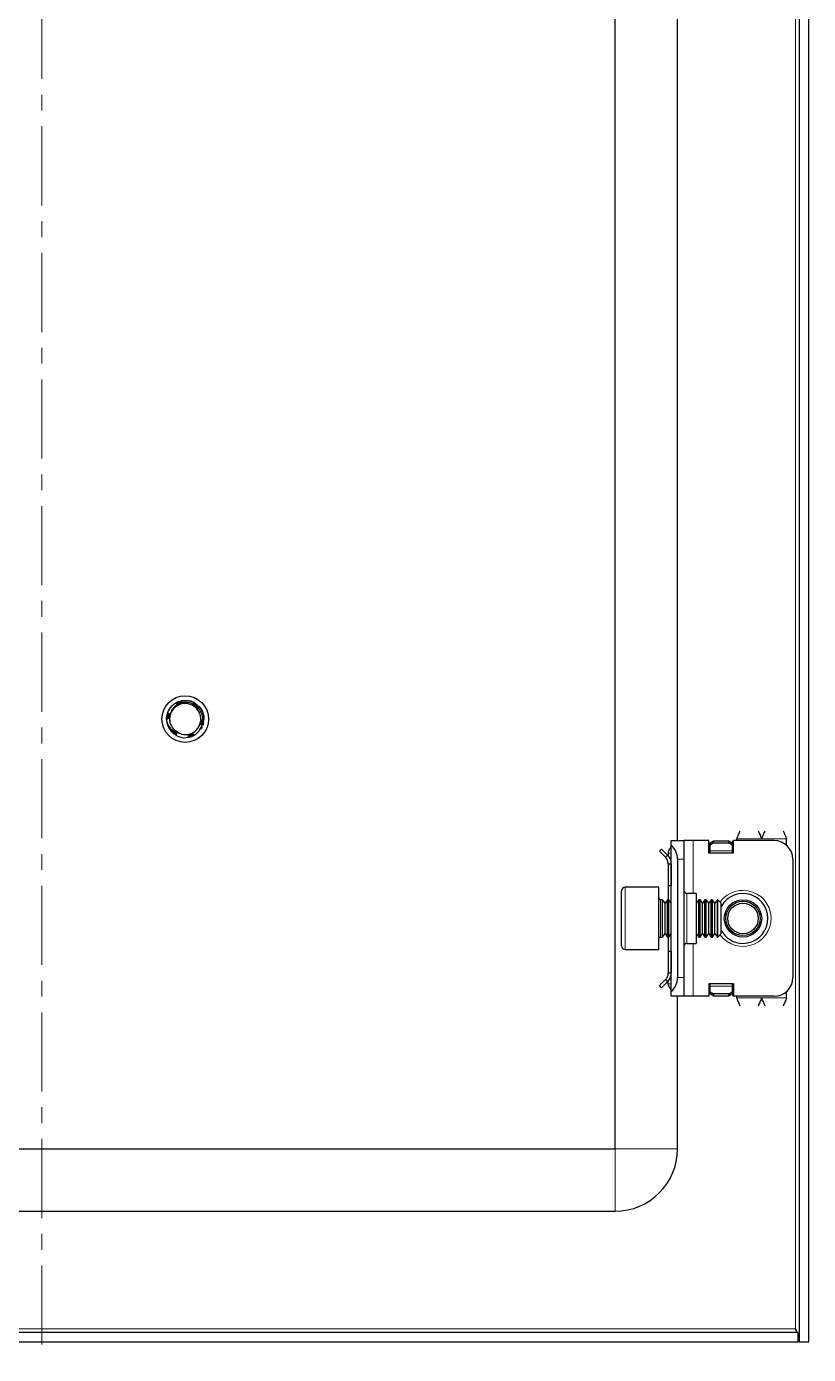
# Model space of a CAD drawing. Header units: millimetres. Extents: x 233 to 1212, y -851 to 1304.
# Drawn here: x 1086 to 1211.5, y -742.4 to -529.2 of the extents above; entities that cross this region are included whole.
import ezdxf

# ---------------------------------------------------------------- set-up
doc = ezdxf.new("R2010")
doc.units = ezdxf.units.MM
doc.linetypes.add('CENTERX2', pattern=[20.32, 12.7, -2.54, 2.54, -2.54])
doc.layers.add('FORMAT', color=7, linetype='Continuous')

msp = doc.modelspace()

# ---------------------------------------------------------------- linework, layer by layer
at = {"color": 7, "linetype": 'Continuous', "lineweight": 25}
for p, q in [((1209.95, 1220.61), (1209.95, -740.39)), ((1211.45, 1220.61), (1211.45, -740.39)), ((1180.45, -709.39), (1180.45, 1189.61)), ((1190.45, -659.89), (1190.45, -84.89)), ((1108.61, -639.41), (1108.6, -639.45)), ((1108.67, -639.27), (1108.77, -639.09)), ((1108.68, -639.27), (1108.78, -639.08)), ((1109.21, -638.45), (1109.33, -638.26)), ((1109.91, -637.81), (1110.18, -637.69)), ((1110.85, -637.45), (1110.81, -637.46)), ((1111.99, -637.44), (1111.95, -637.43)), ((1112.17, -637.47), (1112.13, -637.46)), ((1112.35, -637.52), (1112.3, -637.51)), ((1112.35, -637.52), (1112.55, -637.63)), ((1112.53, -637.59), (1112.48, -637.57)), ((1112.88, -637.75), (1112.84, -637.73)), ((1112.88, -637.75), (1112.88, -637.86)), ((1112.88, -637.75), (1113.02, -637.87)), ((1113.06, -637.85), (1113.02, -637.83)), ((1113.23, -637.97), (1113.19, -637.94)), ((1113.39, -638.1), (1113.35, -638.07)), ((1113.54, -638.24), (1113.51, -638.2)), ((1113.68, -638.37), (1113.65, -638.34)), ((1114.26, -639.35), (1114.26, -639.34)), ((1114.32, -639.52), (1114.31, -639.48)), ((1108.46, -640.19), (1108.45, -640.24)), ((1108.45, -640.39), (1108.45, -640.38)), ((1108.46, -640.19), (1108.52, -639.88)), ((1108.48, -639.98), (1108.47, -640.03)), ((1108.51, -639.78), (1108.5, -639.83)), ((1108.56, -639.59), (1108.55, -639.63)), ((1109.16, -641.25), (1108.99, -640.84)), ((1114.37, -641.09), (1114.29, -641.32)), ((1114.31, -641.28), (1114.33, -641.23)), ((1114.37, -639.7), (1114.36, -639.66)), ((1114.37, -641.09), (1114.38, -641.04)), ((1114.41, -639.89), (1114.4, -639.84)), ((1114.41, -640.89), (1114.42, -640.84)), ((1114.45, -640.28), (1114.42, -640.51)), ((1114.43, -640.08), (1114.43, -640.03)), ((1114.44, -640.69), (1114.44, -640.64)), ((1114.45, -640.28), (1114.45, -640.23)), ((1114.45, -640.48), (1114.45, -640.43)), ((1109.29, -642.47), (1109.17, -642.33)), ((1109.18, -642.34), (1109.19, -642.36)), ((1109.29, -642.47), (1109.32, -642.5)), ((1109.43, -642.61), (1109.47, -642.64)), ((1109.59, -642.74), (1109.63, -642.77)), ((1109.76, -642.86), (1109.8, -642.89)), ((1111.25, -643.38), (1112, -643.31)), ((1112.14, -643.31), (1112.19, -643.29)), ((1112.33, -643.25), (1112.38, -643.24)), ((1112.52, -643.19), (1112.57, -643.17)), ((1112.9, -643.01), (1112.67, -643.09)), ((1112.71, -643.11), (1112.76, -643.09)), ((1113.07, -642.91), (1112.87, -643.02)), ((1112.89, -642.94), (1112.94, -642.99)), ((1112.9, -643.01), (1112.94, -642.99)), ((1189.45, -659.89), (1191.45, -659.89)), ((1189.45, -660.65), (1189.45, -659.89)), ((1189.45, -684.12), (1189.45, -660.65)), ((1191.45, -659.89), (1191.45, -662.89)), ((1192.95, -659.89), (1191.45, -659.89)), ((1195.45, -659.89), (1192.95, -659.89)), ((1195.45, -661.89), (1195.45, -659.89)), ((1195.7, -660.26), (1196.2, -659.91)), ((1196.2, -660.26), (1195.7, -660.62)), ((1195.7, -660.62), (1195.7, -660.26)), ((1195.7, -661.53), (1195.7, -660.62)), ((1196.2, -659.91), (1196.2, -660.26)), ((1196.2, -659.91), (1198.7, -659.91)), ((1196.2, -660.26), (1198.7, -660.26)), ((1198.7, -660.26), (1198.7, -659.91)), ((1198.7, -659.91), (1199.2, -660.26)), ((1199.2, -660.62), (1198.7, -660.26)), ((1199.2, -660.26), (1199.2, -660.62)), ((1199.2, -660.62), (1199.2, -661.53)), ((1199.25, -660), (1199.25, -661.89)), ((1199.45, -660), (1199.25, -660)), ((1199.45, -661.89), (1199.45, -659.89)), ((1205.95, -659.89), (1199.45, -659.89)), ((1199.95, -659.89), (1199.95, -659.64)), ((1207.95, -660.65), (1207.95, -659.64)), ((1187.89, -661.25), (1187.54, -661.6)), ((1188.51, -662.58), (1187.54, -661.6)), ((1188.86, -662.22), (1187.89, -661.25)), ((1188.51, -662.58), (1188.86, -662.22)), ((1188.95, -661.89), (1188.95, -662.28)), ((1189.24, -661.18), (1189.45, -660.97)), ((1190.45, -662.89), (1190.45, -681.89)), ((1191.45, -662.89), (1191.45, -681.89)), ((1199.45, -661.89), (1195.45, -661.89)), ((1195.7, -661.89), (1195.7, -661.53)), ((1199.2, -661.53), (1199.2, -661.89)), ((1208.95, -662.89), (1208.95, -681.89)), ((1188.95, -663.64), (1189.45, -663.64)), ((1188.95, -663.64), (1188.95, -667.14)), ((1189.45, -663.64), (1189.45, -667.14)), ((1189.45, -667.14), (1188.95, -667.14)), ((1188.95, -667.14), (1188.95, -669.39)), ((1181.45, -670.02), (1181.45, -667.99)), ((1187.45, -667.39), (1182.05, -667.39)), ((1187.45, -669.69), (1187.45, -667.39)), ((1193.45, -668.39), (1191.95, -668.39)), ((1193.45, -668.39), (1193.45, -676.39)), ((1181.45, -676.79), (1181.45, -670.02)), ((1187.45, -677.39), (1187.45, -669.69)), ((1188.06, -669.39), (1187.7, -669.39)), ((1188.45, -669.94), (1188.06, -669.39)), ((1188.06, -674.91), (1188.06, -669.39)), ((1188.84, -669.39), (1188.45, -669.94)), ((1188.45, -674.45), (1188.45, -669.94)), ((1189.06, -669.39), (1188.84, -669.39)), ((1188.84, -674.91), (1188.84, -669.39)), ((1189.45, -669.94), (1189.06, -669.39)), ((1189.06, -674.91), (1189.06, -669.39)), ((1193.84, -669.39), (1193.45, -669.94)), ((1194.06, -669.39), (1193.84, -669.39)), ((1193.84, -674.91), (1193.84, -669.39)), ((1194.45, -669.94), (1194.06, -669.39)), ((1194.06, -674.91), (1194.06, -669.39)), ((1194.84, -669.39), (1194.45, -669.94)), ((1194.45, -674.45), (1194.45, -669.94)), ((1195.06, -669.39), (1194.84, -669.39)), ((1194.84, -674.91), (1194.84, -669.39)), ((1195.45, -669.94), (1195.06, -669.39)), ((1195.06, -674.91), (1195.06, -669.39)), ((1195.84, -669.39), (1195.45, -669.94)), ((1195.45, -674.45), (1195.45, -669.94)), ((1196.06, -669.39), (1195.84, -669.39)), ((1195.84, -674.91), (1195.84, -669.39)), ((1196.45, -669.94), (1196.06, -669.39)), ((1196.06, -674.91), (1196.06, -669.39)), ((1196.84, -669.39), (1196.45, -669.94)), ((1196.45, -674.45), (1196.45, -669.94)), ((1196.9, -669.39), (1196.84, -669.39)), ((1196.84, -674.91), (1196.84, -669.39)), ((1197.45, -669.94), (1196.9, -669.39)), ((1196.9, -670.77), (1196.9, -669.39)), ((1196.9, -675.39), (1196.9, -670.77)), ((1197.45, -671.07), (1197.45, -669.94)), ((1197.45, -674.83), (1197.45, -671.07)), ((1187.7, -675.39), (1188.06, -675.39)), ((1188.06, -675.39), (1188.45, -674.83)), ((1188.06, -675.39), (1188.06, -674.91)), ((1188.45, -674.83), (1188.45, -674.45)), ((1188.45, -674.83), (1188.84, -675.39)), ((1188.84, -675.39), (1188.84, -674.91)), ((1188.84, -675.39), (1189.06, -675.39)), ((1188.95, -675.39), (1188.95, -677.64)), ((1189.06, -675.39), (1189.45, -674.83)), ((1189.06, -675.39), (1189.06, -674.91)), ((1193.45, -674.83), (1193.84, -675.39)), ((1193.84, -675.39), (1193.84, -674.91)), ((1193.84, -675.39), (1194.06, -675.39)), ((1194.06, -675.39), (1194.45, -674.83)), ((1194.06, -675.39), (1194.06, -674.91)), ((1194.45, -674.83), (1194.45, -674.45)), ((1194.45, -674.83), (1194.84, -675.39)), ((1194.84, -675.39), (1194.84, -674.91)), ((1194.84, -675.39), (1195.06, -675.39)), ((1195.06, -675.39), (1195.45, -674.83)), ((1195.06, -675.39), (1195.06, -674.91)), ((1195.45, -674.83), (1195.45, -674.45)), ((1195.45, -674.83), (1195.84, -675.39)), ((1195.84, -675.39), (1195.84, -674.91)), ((1195.84, -675.39), (1196.06, -675.39)), ((1196.06, -675.39), (1196.45, -674.83)), ((1196.06, -675.39), (1196.06, -674.91)), ((1196.45, -674.83), (1196.45, -674.45)), ((1196.45, -674.83), (1196.84, -675.39)), ((1196.84, -675.39), (1196.84, -674.91)), ((1196.84, -675.39), (1196.9, -675.39)), ((1196.9, -675.39), (1197.45, -674.83)), ((1182.05, -677.39), (1187.45, -677.39)), ((1188.95, -677.64), (1188.95, -681.14)), ((1188.95, -677.64), (1189.45, -677.64)), ((1189.45, -677.64), (1189.45, -681.14)), ((1191.95, -676.39), (1193.45, -676.39)), ((1188.95, -681.14), (1189.45, -681.14)), ((1191.45, -681.89), (1191.45, -684.89)), ((1188.51, -682.2), (1187.54, -683.17)), ((1187.89, -683.53), (1187.54, -683.17)), ((1188.86, -682.55), (1187.89, -683.53)), ((1188.51, -682.2), (1188.86, -682.55)), ((1188.95, -682.89), (1188.95, -682.43)), ((1189.45, -683.8), (1189.24, -683.59)), ((1189.45, -684.89), (1189.45, -684.12)), ((1199.45, -682.89), (1195.45, -682.89)), ((1195.45, -682.89), (1195.45, -684.89)), ((1195.7, -683.24), (1195.7, -682.89)), ((1195.7, -684.15), (1195.7, -683.24)), ((1195.7, -684.15), (1196.2, -684.51)), ((1195.7, -684.51), (1195.7, -684.15)), ((1198.7, -684.51), (1199.2, -684.15)), ((1199.2, -682.89), (1199.2, -683.24)), ((1199.2, -683.24), (1199.2, -684.15)), ((1199.2, -684.15), (1199.2, -684.51)), ((1199.25, -682.89), (1199.25, -684.77)), ((1199.45, -682.89), (1199.45, -684.89)), ((1207.95, -685.14), (1207.95, -684.12)), ((1191.45, -684.89), (1189.45, -684.89)), ((1190.45, -709.39), (1190.45, -684.89)), ((1192.95, -684.89), (1191.45, -684.89)), ((1195.45, -684.89), (1192.95, -684.89)), ((1196.2, -684.86), (1195.7, -684.51)), ((1198.7, -684.51), (1196.2, -684.51)), ((1196.2, -684.51), (1196.2, -684.86)), ((1198.7, -684.86), (1196.2, -684.86)), ((1198.7, -684.86), (1198.7, -684.51)), ((1199.2, -684.51), (1198.7, -684.86)), ((1199.25, -684.77), (1199.45, -684.77)), ((1205.95, -684.89), (1199.45, -684.89)), ((1199.95, -685.14), (1199.95, -684.89)), ((996.45, -709.39), (1180.45, -709.39)), ((996.45, -719.39), (1180.45, -719.39)), ((1209.75, -738.89), (967.15, -738.89)), ((1209.35, -738.29), (1209.59, -738.89)), ((1209.75, -738.89), (1209.75, -740.39)), ((1209.75, -740.39), (967.15, -740.39)), ((1211.45, -740.39), (1209.95, -740.39))]:
    msp.add_line(p, q, dxfattribs=at)
at = {"color": 8, "linetype": 'Continuous', "lineweight": 18}
for p, q in [((1209.35, 1218.51), (1209.35, -738.29)), ((1192.95, -659.89), (1192.95, -668.39)), ((1199.95, -659.64), (1203.95, -659.64)), ((1207.95, -659.64), (1203.95, -659.64)), ((1189.45, -661.89), (1188.95, -661.89)), ((1189.45, -661.39), (1189.24, -661.18)), ((1191.45, -662.89), (1190.45, -662.89)), ((1199.2, -661.53), (1195.7, -661.53)), ((1182.05, -667.39), (1182.05, -669.69)), ((1191.95, -668.39), (1191.95, -676.39)), ((1182.05, -669.69), (1182.05, -677.39)), ((1187.7, -669.39), (1187.7, -675.39)), ((1192.95, -676.39), (1192.95, -684.89)), ((1190.45, -681.89), (1191.45, -681.89)), ((1189.45, -682.89), (1188.95, -682.89)), ((1189.45, -683.39), (1189.24, -683.59)), ((1195.7, -683.24), (1199.2, -683.24)), ((1203.95, -685.14), (1199.95, -685.14)), ((1207.95, -685.14), (1203.95, -685.14)), ((1180.45, -709.39), (1180.45, -719.39)), ((1180.45, -709.39), (1190.45, -709.39)), ((1209.35, -738.29), (967.55, -738.29))]:
    msp.add_line(p, q, dxfattribs=at)
at = {"color": 7, "linetype": 'Continuous', "lineweight": 25}
for centre, radius in [((1111.45, -640.39), 3.75), ((1200.95, -672.39), 3), ((1200.95, -672.39), 2.76), ((1200.95, -672.39), 2.45)]:
    msp.add_circle(centre, radius, dxfattribs=at)
for centre, radius, start, end in [((1111.45, -640.39), 2.5, 108.5944, 168.5944), ((1111.45, -640.39), 2.5, 48.5944, 108.5944), ((1111.45, -640.39), 2.5, 348.5944, 48.5944), ((1111.45, -640.39), 3, 180, 220.7437), ((1111.45, -640.39), 2.5, 168.5944, 190.5165), ((1111.45, -640.39), 2.5, 288.5944, 348.5944), ((1111.45, -640.39), 3, 239.9286, 266.2193), ((1111.45, -640.39), 2.5, 255.8881, 288.5944), ((1187.45, -662.89), 3, 360, 48.1897), ((1205.95, -662.89), 3, 360, 90), ((1189.95, -661.89), 1, 135, 180), ((1182.05, -667.99), 0.6, 90, 180), ((1187.7, -669.14), 0.25, 180, 270), ((1191.95, -667.89), 0.5, 180, 270), ((1200.95, -672.39), 4, 270, 151.045), ((1187.7, -675.64), 0.25, 90, 180), ((1200.95, -672.39), 4, 208.955, 270), ((1182.05, -676.79), 0.6, 180, 270), ((1191.95, -676.89), 0.5, 90, 180), ((1187.45, -681.89), 3, 311.8103, 360), ((1205.95, -681.89), 3, 270, 360), ((1189.95, -682.89), 1, 180, 225), ((1180.45, -709.39), 10, 270, 0)]:
    msp.add_arc(centre, radius, start, end, dxfattribs=at)
at = {"color": 8, "linetype": 'Continuous', "lineweight": 18}
for start, end in [(215.4622, 90), (90, 144.5378)]:
    msp.add_arc((1200.95, -672.39), 4.5, start, end, dxfattribs=at)
at = {"color": 7, "linetype": 'Continuous', "lineweight": 25}
for points, knots in [([(1110.85, -637.45), (1110.88, -637.44), (1111.2, -637.38), (1111.84, -637.37), (1112.5, -637.55), (1112.83, -637.73), (1112.9, -637.76)], [0, 0, 0, 0, 0.044285, 0.46488, 0.894202, 1, 1, 1, 1]), ([(1108.98, -639.75), (1108.97, -639.74), (1108.95, -639.69), (1108.9, -639.63), (1108.83, -639.56), (1108.75, -639.51), (1108.68, -639.47), (1108.63, -639.46), (1108.6, -639.45)], [0, 0, 0, 0, 0.076151, 0.276704, 0.47712, 0.677473, 0.837574, 1, 1, 1, 1]), ([(1108.61, -639.41), (1108.82, -638.98), (1109.14, -638.34), (1109.73, -637.94), (1109.93, -637.8)], [0, 0, 0, 0, 0.657042, 1, 1, 1, 1]), ([(1108.61, -639.41), (1108.64, -639.41), (1108.7, -639.42), (1108.78, -639.45), (1108.85, -639.49), (1108.91, -639.54), (1108.95, -639.6), (1108.98, -639.67), (1109.01, -639.72), (1109.01, -639.75), (1109.01, -639.76)], [0, 0, 0, 0, 0.154027, 0.307095, 0.452862, 0.590123, 0.718565, 0.838856, 0.95247, 1, 1, 1, 1]), ([(1108.69, -639.27), (1108.7, -639.21), (1108.73, -639.09), (1108.8, -638.98), (1108.83, -638.92)], [0, 0, 0, 0, 0.462482, 1, 1, 1, 1]), ([(1108.82, -639), (1108.85, -638.93), (1108.93, -638.72), (1109.09, -638.56), (1109.2, -638.45)], [0, 0, 0, 0, 0.333789, 1, 1, 1, 1]), ([(1108.9, -638.87), (1108.92, -638.81), (1109.02, -638.52), (1109.27, -638.31), (1109.47, -638.13)], [0, 0, 0, 0, 0.1718651, 1, 1, 1, 1]), ([(1110.29, -638.02), (1110.23, -638.06), (1109.9, -638.25), (1109.41, -638.71), (1109.1, -639.3), (1109.01, -639.64), (1109, -639.7)], [0, 0, 0, 0, 0.104785, 0.513079, 0.918136, 1, 1, 1, 1]), ([(1109.18, -638.42), (1109.18, -638.43), (1109.16, -638.44), (1109.15, -638.46), (1109.14, -638.48)], [0, 0, 0, 0, 0.296796, 1, 1, 1, 1]), ([(1109.31, -638.29), (1109.3, -638.29), (1109.29, -638.3), (1109.28, -638.31), (1109.28, -638.32)], [0, 0, 0, 0, 0.4842322, 1, 1, 1, 1]), ([(1109.44, -638.16), (1109.44, -638.16), (1109.43, -638.17), (1109.42, -638.18), (1109.41, -638.19)], [0, 0, 0, 0, 0.485158, 1, 1, 1, 1]), ([(1109.59, -638.03), (1109.58, -638.04), (1109.57, -638.05), (1109.56, -638.06), (1109.55, -638.06)], [0, 0, 0, 0, 0.484546, 1, 1, 1, 1]), ([(1109.74, -637.92), (1109.74, -637.92), (1109.72, -637.93), (1109.71, -637.94), (1109.71, -637.95)], [0, 0, 0, 0, 0.482687, 1, 1, 1, 1]), ([(1109.74, -637.92), (1109.76, -637.91), (1109.8, -637.88), (1109.86, -637.85), (1109.9, -637.84)], [0, 0, 0, 0, 0.2307506, 1, 1, 1, 1]), ([(1109.91, -637.81), (1109.91, -637.81), (1109.89, -637.82), (1109.88, -637.83), (1109.87, -637.84)], [0, 0, 0, 0, 0.480194, 1, 1, 1, 1]), ([(1109.91, -637.81), (1109.94, -637.83), (1110, -637.86), (1110.08, -637.93), (1110.11, -637.98), (1110.13, -638.01)], [0, 0, 0, 0, 0.362858, 0.693435, 1, 1, 1, 1]), ([(1110.27, -638.07), (1110.26, -638.07), (1110.22, -638.06), (1110.15, -638.03), (1110.08, -637.98), (1109.99, -637.91), (1109.95, -637.84), (1109.93, -637.8)], [0, 0, 0, 0, 0.084477, 0.253367, 0.470159, 0.686909, 1, 1, 1, 1]), ([(1110.09, -637.71), (1110.09, -637.71), (1110.07, -637.72), (1110.06, -637.73), (1110.05, -637.73)], [0, 0, 0, 0, 0.477867, 1, 1, 1, 1]), ([(1110.21, -638.01), (1110.2, -638), (1110.19, -637.95), (1110.16, -637.87), (1110.11, -637.8), (1110.07, -637.75), (1110.05, -637.73)], [0, 0, 0, 0, 0.154183, 0.462567, 0.728091, 1, 1, 1, 1]), ([(1110.09, -637.71), (1110.12, -637.73), (1110.18, -637.77), (1110.24, -637.85), (1110.29, -637.92), (1110.32, -637.99), (1110.32, -638.02), (1110.32, -638.03)], [0, 0, 0, 0, 0.260762, 0.494805, 0.723794, 0.94279, 1, 1, 1, 1]), ([(1110.28, -637.62), (1110.27, -637.63), (1110.26, -637.63), (1110.24, -637.64), (1110.23, -637.64)], [0, 0, 0, 0, 0.4764859, 1, 1, 1, 1]), ([(1110.37, -638.04), (1110.37, -638.02), (1110.38, -637.97), (1110.36, -637.89), (1110.33, -637.79), (1110.29, -637.71), (1110.25, -637.67), (1110.23, -637.64)], [0, 0, 0, 0, 0.114393, 0.350182, 0.585971, 0.790611, 1, 1, 1, 1]), ([(1110.28, -637.62), (1110.3, -637.62), (1110.36, -637.59), (1110.43, -637.58), (1110.47, -637.57)], [0, 0, 0, 0, 0.301025, 1, 1, 1, 1]), ([(1110.28, -637.62), (1110.31, -637.65), (1110.36, -637.69), (1110.42, -637.77), (1110.46, -637.85), (1110.47, -637.94), (1110.48, -638), (1110.47, -638.04), (1110.47, -638.05)], [0, 0, 0, 0, 0.218347, 0.41099, 0.598711, 0.777744, 0.945667, 1, 1, 1, 1]), ([(1110.65, -638.02), (1110.64, -638.02), (1110.59, -638.04), (1110.51, -638.05), (1110.42, -638.05), (1110.34, -638.04), (1110.3, -638.03), (1110.29, -638.02)], [0, 0, 0, 0, 0.099011, 0.388276, 0.61301, 0.895384, 1, 1, 1, 1]), ([(1110.47, -637.55), (1110.47, -637.55), (1110.45, -637.56), (1110.43, -637.56), (1110.43, -637.57)], [0, 0, 0, 0, 0.4765794, 1, 1, 1, 1]), ([(1110.5, -638.05), (1110.5, -638.04), (1110.52, -638.01), (1110.52, -637.93), (1110.53, -637.83), (1110.51, -637.74), (1110.48, -637.65), (1110.44, -637.59), (1110.43, -637.57)], [0, 0, 0, 0, 0.019058, 0.219488, 0.419831, 0.620151, 0.807785, 1, 1, 1, 1]), ([(1110.47, -637.55), (1110.5, -637.58), (1110.54, -637.63), (1110.59, -637.71), (1110.61, -637.79), (1110.62, -637.88), (1110.62, -637.95), (1110.61, -637.99), (1110.6, -638.01)], [0, 0, 0, 0, 0.213002, 0.396975, 0.575181, 0.744364, 0.902779, 1, 1, 1, 1]), ([(1110.67, -637.49), (1110.66, -637.49), (1110.64, -637.5), (1110.63, -637.5), (1110.62, -637.5)], [0, 0, 0, 0, 0.4789775, 1, 1, 1, 1]), ([(1110.63, -638), (1110.64, -637.98), (1110.66, -637.92), (1110.68, -637.84), (1110.68, -637.75), (1110.67, -637.63), (1110.64, -637.56), (1110.62, -637.5)], [0, 0, 0, 0, 0.147065, 0.321231, 0.495346, 0.669443, 1, 1, 1, 1]), ([(1110.92, -637.78), (1110.91, -637.8), (1110.89, -637.85), (1110.83, -637.92), (1110.74, -637.98), (1110.68, -638.01), (1110.65, -638.02)], [0, 0, 0, 0, 0.153621, 0.528305, 0.811762, 1, 1, 1, 1]), ([(1110.67, -637.49), (1110.69, -637.52), (1110.72, -637.58), (1110.75, -637.66), (1110.76, -637.75), (1110.76, -637.83), (1110.74, -637.9), (1110.72, -637.96), (1110.7, -637.99), (1110.69, -638)], [0, 0, 0, 0, 0.195461, 0.359649, 0.517607, 0.666788, 0.806268, 0.936243, 1, 1, 1, 1]), ([(1110.74, -637.95), (1110.74, -637.95), (1110.77, -637.9), (1110.81, -637.82), (1110.83, -637.71), (1110.84, -637.62), (1110.83, -637.53), (1110.81, -637.48), (1110.81, -637.46)], [0, 0, 0, 0, 0.001313, 0.309582, 0.493731, 0.677835, 0.837663, 1, 1, 1, 1]), ([(1110.77, -637.95), (1110.8, -637.93), (1110.85, -637.89), (1110.89, -637.83), (1110.91, -637.79), (1110.92, -637.78)], [0, 0, 0, 0, 0.41332, 0.833507, 1, 1, 1, 1]), ([(1110.85, -637.45), (1110.86, -637.47), (1110.89, -637.53), (1110.9, -637.61), (1110.9, -637.69), (1110.89, -637.77), (1110.86, -637.86), (1110.81, -637.91), (1110.78, -637.95)], [0, 0, 0, 0, 0.162579, 0.32416, 0.478216, 0.623372, 0.759205, 1, 1, 1, 1]), ([(1110.81, -637.46), (1110.83, -637.46), (1110.95, -637.41), (1111.08, -637.4), (1111.18, -637.4)], [0, 0, 0, 0, 0.169871, 1, 1, 1, 1]), ([(1112.9, -638.07), (1112.83, -638.03), (1112.5, -637.86), (1111.84, -637.67), (1111.21, -637.71), (1110.92, -637.78), (1110.92, -637.78)], [0, 0, 0, 0, 0.102158, 0.551599, 0.99962, 1, 1, 1, 1]), ([(1111.28, -637.41), (1111.35, -637.4), (1111.52, -637.37), (1111.69, -637.39), (1111.79, -637.41)], [0, 0, 0, 0, 0.399625, 1, 1, 1, 1]), ([(1111.94, -637.45), (1112, -637.45), (1112.15, -637.45), (1112.29, -637.5), (1112.38, -637.54)], [0, 0, 0, 0, 0.353316, 1, 1, 1, 1]), ([(1112.82, -638.04), (1112.82, -638.04), (1112.82, -638), (1112.82, -637.94), (1112.85, -637.85), (1112.88, -637.79), (1112.9, -637.76)], [0, 0, 0, 0, 0.058255, 0.305509, 0.64716, 1, 1, 1, 1]), ([(1112.9, -638.07), (1112.92, -638.04), (1112.96, -637.99), (1113, -637.91), (1113.01, -637.86), (1113.02, -637.83)], [0, 0, 0, 0, 0.351509, 0.671861, 1, 1, 1, 1]), ([(1113.1, -638.51), (1113.09, -638.5), (1113.06, -638.47), (1113.01, -638.41), (1112.96, -638.32), (1112.92, -638.24), (1112.9, -638.15), (1112.9, -638.09), (1112.9, -638.07)], [0, 0, 0, 0, 0.066273, 0.267344, 0.423096, 0.618734, 0.814089, 1, 1, 1, 1]), ([(1113.06, -637.85), (1113.06, -637.89), (1113.05, -637.96), (1113.02, -638.05), (1112.98, -638.13), (1112.94, -638.19), (1112.92, -638.2), (1112.92, -638.2)], [0, 0, 0, 0, 0.275174, 0.522846, 0.765225, 0.99702, 1, 1, 1, 1]), ([(1112.93, -638.25), (1112.94, -638.25), (1112.99, -638.23), (1113.05, -638.18), (1113.11, -638.1), (1113.16, -638.03), (1113.18, -637.97), (1113.19, -637.94)], [0, 0, 0, 0, 0.0849649, 0.3293377, 0.5737157, 0.7844106, 1, 1, 1, 1]), ([(1113.23, -637.97), (1113.22, -638.01), (1113.21, -638.07), (1113.17, -638.16), (1113.12, -638.24), (1113.06, -638.3), (1113.01, -638.34), (1112.98, -638.35), (1112.98, -638.35)], [0, 0, 0, 0, 0.222831, 0.420099, 0.612409, 0.79585, 0.967895, 1, 1, 1, 1]), ([(1112.99, -638.38), (1112.99, -638.38), (1113.03, -638.37), (1113.09, -638.34), (1113.18, -638.29), (1113.25, -638.22), (1113.31, -638.15), (1113.34, -638.1), (1113.35, -638.07)], [0, 0, 0, 0, 0.002693, 0.20821, 0.413641, 0.619057, 0.807274, 1, 1, 1, 1]), ([(1113.39, -638.1), (1113.38, -638.13), (1113.36, -638.2), (1113.31, -638.28), (1113.26, -638.35), (1113.19, -638.4), (1113.13, -638.43), (1113.09, -638.44), (1113.08, -638.44)], [0, 0, 0, 0, 0.219212, 0.409339, 0.593597, 0.768568, 0.932394, 1, 1, 1, 1]), ([(1113.08, -638.53), (1113.1, -638.53), (1113.14, -638.54), (1113.24, -638.54), (1113.36, -638.53), (1113.47, -638.48), (1113.56, -638.43), (1113.61, -638.37), (1113.65, -638.34)], [0, 0, 0, 0, 0.0626043, 0.195119, 0.4619789, 0.6215739, 0.781143, 1, 1, 1, 1]), ([(1113.09, -638.47), (1113.13, -638.46), (1113.19, -638.45), (1113.28, -638.41), (1113.37, -638.36), (1113.45, -638.29), (1113.49, -638.23), (1113.51, -638.2)], [0, 0, 0, 0, 0.190996, 0.383798, 0.576553, 0.78528, 1, 1, 1, 1]), ([(1113.55, -638.59), (1113.55, -638.59), (1113.52, -638.61), (1113.47, -638.62), (1113.38, -638.63), (1113.27, -638.62), (1113.17, -638.57), (1113.12, -638.53), (1113.1, -638.51)], [0, 0, 0, 0, 0.045866, 0.230744, 0.387461, 0.658246, 0.861978, 1, 1, 1, 1]), ([(1113.54, -638.24), (1113.53, -638.27), (1113.5, -638.33), (1113.44, -638.4), (1113.37, -638.46), (1113.3, -638.49), (1113.22, -638.52), (1113.16, -638.52), (1113.12, -638.52)], [0, 0, 0, 0, 0.194636, 0.358964, 0.517123, 0.666522, 0.806184, 1, 1, 1, 1]), ([(1113.19, -638.57), (1113.22, -638.59), (1113.28, -638.61), (1113.37, -638.61), (1113.46, -638.61), (1113.52, -638.6), (1113.55, -638.59)], [0, 0, 0, 0, 0.251795, 0.502165, 0.752314, 1, 1, 1, 1]), ([(1113.68, -638.37), (1113.66, -638.4), (1113.63, -638.45), (1113.56, -638.51), (1113.49, -638.55), (1113.42, -638.58), (1113.35, -638.59), (1113.28, -638.6), (1113.24, -638.59), (1113.23, -638.58)], [0, 0, 0, 0, 0.169226, 0.337427, 0.497935, 0.649179, 0.790582, 0.922688, 1, 1, 1, 1]), ([(1114.29, -640.42), (1114.28, -640.35), (1114.27, -639.96), (1114.09, -639.29), (1113.72, -638.81), (1113.55, -638.59)], [0, 0, 0, 0, 0.108003, 0.585763, 1, 1, 1, 1]), ([(1113.68, -638.37), (1113.8, -638.53), (1114.08, -638.88), (1114.37, -639.53), (1114.42, -640.04), (1114.45, -640.3)], [0, 0, 0, 0, 0.274163, 0.639603, 1, 1, 1, 1]), ([(1113.76, -638.5), (1113.8, -638.54), (1113.94, -638.68), (1114.03, -638.85), (1114.1, -638.97)], [0, 0, 0, 0, 0.288707, 1, 1, 1, 1]), ([(1114.14, -639.09), (1114.16, -639.12), (1114.25, -639.25), (1114.29, -639.41), (1114.33, -639.55)], [0, 0, 0, 0, 0.192577, 1, 1, 1, 1]), ([(1108.94, -640.1), (1108.93, -640.11), (1108.92, -640.15), (1108.88, -640.19), (1108.82, -640.25), (1108.76, -640.3), (1108.68, -640.34), (1108.6, -640.37), (1108.52, -640.38), (1108.47, -640.38), (1108.45, -640.38)], [0, 0, 0, 0, 0.060221, 0.18113, 0.301988, 0.42281, 0.589437, 0.75603, 0.87711, 1, 1, 1, 1]), ([(1108.45, -640.4), (1108.45, -640.34), (1108.45, -640.27), (1108.46, -640.19), (1108.47, -640.16)], [0, 0, 0, 0, 0.659859, 1, 1, 1, 1]), ([(1108.81, -640.26), (1108.78, -640.25), (1108.72, -640.23), (1108.63, -640.21), (1108.54, -640.22), (1108.48, -640.23), (1108.45, -640.24)], [0, 0, 0, 0, 0.237597, 0.516729, 0.755527, 1, 1, 1, 1]), ([(1108.45, -640.4), (1108.48, -640.38), (1108.54, -640.34), (1108.64, -640.32), (1108.7, -640.32), (1108.72, -640.31)], [0, 0, 0, 0, 0.371226, 0.708872, 1, 1, 1, 1]), ([(1109.38, -642.17), (1109.36, -642.15), (1109.11, -641.92), (1108.76, -641.46), (1108.52, -640.85), (1108.47, -640.5), (1108.45, -640.39)], [0, 0, 0, 0, 0.050685, 0.485619, 0.826643, 1, 1, 1, 1]), ([(1108.46, -640.19), (1108.49, -640.17), (1108.55, -640.15), (1108.65, -640.13), (1108.74, -640.13), (1108.82, -640.14), (1108.87, -640.16), (1108.89, -640.17)], [0, 0, 0, 0, 0.235039, 0.445532, 0.651268, 0.847853, 1, 1, 1, 1]), ([(1108.91, -640.14), (1108.89, -640.13), (1108.84, -640.09), (1108.75, -640.05), (1108.65, -640.03), (1108.56, -640.02), (1108.5, -640.03), (1108.47, -640.03)], [0, 0, 0, 0, 0.189173, 0.404697, 0.62022, 0.807935, 1, 1, 1, 1]), ([(1108.48, -639.98), (1108.51, -639.97), (1108.58, -639.95), (1108.67, -639.94), (1108.76, -639.95), (1108.84, -639.98), (1108.91, -640.01), (1108.94, -640.03), (1108.95, -640.04)], [0, 0, 0, 0, 0.214065, 0.402363, 0.585629, 0.760234, 0.923894, 1, 1, 1, 1]), ([(1108.97, -640.04), (1108.96, -640.03), (1108.93, -639.99), (1108.87, -639.94), (1108.78, -639.88), (1108.69, -639.85), (1108.6, -639.83), (1108.53, -639.83), (1108.5, -639.83)], [0, 0, 0, 0, 0.069872, 0.258455, 0.446951, 0.635422, 0.81547, 1, 1, 1, 1]), ([(1108.51, -639.78), (1108.52, -639.73), (1108.53, -639.65), (1108.57, -639.58), (1108.58, -639.55)], [0, 0, 0, 0, 0.6579883, 1, 1, 1, 1]), ([(1108.51, -639.78), (1108.55, -639.77), (1108.61, -639.76), (1108.71, -639.77), (1108.79, -639.79), (1108.87, -639.82), (1108.93, -639.87), (1108.96, -639.9), (1108.97, -639.92)], [0, 0, 0, 0, 0.208898, 0.388587, 0.562428, 0.727295, 0.881578, 1, 1, 1, 1]), ([(1108.98, -639.89), (1108.96, -639.87), (1108.93, -639.82), (1108.87, -639.76), (1108.8, -639.71), (1108.72, -639.67), (1108.64, -639.64), (1108.58, -639.64), (1108.55, -639.63)], [0, 0, 0, 0, 0.1372662, 0.3079499, 0.478578, 0.6491848, 0.8228334, 1, 1, 1, 1]), ([(1108.56, -639.59), (1108.59, -639.59), (1108.65, -639.58), (1108.74, -639.6), (1108.82, -639.63), (1108.88, -639.67), (1108.94, -639.72), (1108.98, -639.78), (1109, -639.82), (1109.01, -639.83)], [0, 0, 0, 0, 0.165667, 0.330522, 0.488809, 0.638525, 0.778629, 0.909213, 1, 1, 1, 1]), ([(1108.94, -640.05), (1108.93, -640.16), (1108.92, -640.43), (1108.96, -640.69), (1108.99, -640.84)], [0, 0, 0, 0, 0.408521, 1, 1, 1, 1]), ([(1109, -639.89), (1109, -639.9), (1108.99, -639.95), (1108.97, -640), (1108.95, -640.04), (1108.94, -640.05)], [0, 0, 0, 0, 0.157682, 0.80304, 1, 1, 1, 1]), ([(1109, -639.7), (1109.01, -639.73), (1109.01, -639.79), (1109, -639.86), (1109, -639.89)], [0, 0, 0, 0, 0.5444726, 1, 1, 1, 1]), ([(1110.44, -642.62), (1110.37, -642.58), (1110.05, -642.43), (1109.54, -642.01), (1109.29, -641.51), (1109.16, -641.25)], [0, 0, 0, 0, 0.130652, 0.560007, 1, 1, 1, 1]), ([(1112.91, -642.94), (1112.99, -642.89), (1113.33, -642.66), (1113.82, -642.15), (1114.05, -641.6), (1114.15, -641.35)], [0, 0, 0, 0, 0.128781, 0.613629, 1, 1, 1, 1]), ([(1113.88, -640.95), (1113.89, -640.98), (1113.9, -641.05), (1113.94, -641.13), (1113.99, -641.21), (1114.05, -641.27), (1114.1, -641.32), (1114.14, -641.35), (1114.15, -641.35)], [0, 0, 0, 0, 0.182737, 0.363423, 0.543947, 0.724373, 0.904747, 1, 1, 1, 1]), ([(1114.15, -641.35), (1114.15, -641.35), (1114.12, -641.34), (1114.06, -641.32), (1114, -641.27), (1113.96, -641.21), (1113.92, -641.14), (1113.89, -641.04), (1113.89, -640.94), (1113.9, -640.89), (1113.9, -640.88)], [0, 0, 0, 0, 0.022761, 0.192243, 0.346896, 0.477535, 0.588677, 0.783334, 0.968624, 1, 1, 1, 1]), ([(1114.31, -641.28), (1114.28, -641.28), (1114.23, -641.27), (1114.14, -641.25), (1114.07, -641.21), (1114, -641.17), (1113.95, -641.11), (1113.92, -641.05), (1113.89, -641.01), (1113.89, -640.98), (1113.89, -640.98)], [0, 0, 0, 0, 0.159812, 0.318711, 0.470648, 0.614013, 0.748131, 0.873387, 0.991083, 1, 1, 1, 1]), ([(1113.9, -640.88), (1113.91, -640.85), (1113.93, -640.77), (1113.98, -640.67), (1114.05, -640.59), (1114.12, -640.52), (1114.19, -640.47), (1114.24, -640.44), (1114.28, -640.43), (1114.29, -640.42)], [0, 0, 0, 0, 0.125166, 0.336769, 0.488675, 0.640371, 0.791962, 0.943503, 1, 1, 1, 1]), ([(1114.37, -641.09), (1114.33, -641.09), (1114.26, -641.1), (1114.17, -641.09), (1114.09, -641.06), (1114.02, -641.02), (1113.96, -640.97), (1113.93, -640.93), (1113.91, -640.91)], [0, 0, 0, 0, 0.207037, 0.38272, 0.55212, 0.712365, 0.86221, 1, 1, 1, 1]), ([(1113.91, -640.92), (1113.92, -640.94), (1113.94, -640.99), (1114, -641.06), (1114.07, -641.12), (1114.15, -641.18), (1114.24, -641.22), (1114.3, -641.23), (1114.33, -641.23)], [0, 0, 0, 0, 0.112687, 0.266978, 0.464332, 0.661607, 0.829157, 1, 1, 1, 1]), ([(1114.41, -640.89), (1114.37, -640.9), (1114.31, -640.92), (1114.21, -640.92), (1114.12, -640.9), (1114.04, -640.87), (1113.98, -640.83), (1113.94, -640.8), (1113.93, -640.79)], [0, 0, 0, 0, 0.205811, 0.38496, 0.558827, 0.724121, 0.878934, 1, 1, 1, 1]), ([(1113.94, -640.84), (1113.97, -640.86), (1114.01, -640.91), (1114.09, -640.96), (1114.18, -641.01), (1114.27, -641.04), (1114.34, -641.04), (1114.38, -641.04)], [0, 0, 0, 0, 0.183111, 0.381533, 0.579913, 0.787111, 1, 1, 1, 1]), ([(1114.17, -641.62), (1114.15, -641.66), (1114.11, -641.8), (1114.02, -641.92), (1113.95, -642)], [0, 0, 0, 0, 0.282635, 1, 1, 1, 1]), ([(1113.97, -640.7), (1114, -640.72), (1114.05, -640.76), (1114.14, -640.81), (1114.23, -640.84), (1114.32, -640.85), (1114.38, -640.85), (1114.42, -640.84)], [0, 0, 0, 0, 0.19243, 0.403622, 0.614801, 0.805152, 1, 1, 1, 1]), ([(1114.44, -640.69), (1114.4, -640.7), (1114.34, -640.72), (1114.24, -640.74), (1114.15, -640.73), (1114.07, -640.71), (1114.01, -640.69), (1113.99, -640.67), (1113.99, -640.67)], [0, 0, 0, 0, 0.227908, 0.430276, 0.627707, 0.816134, 0.99284, 1, 1, 1, 1]), ([(1114.05, -640.59), (1114.06, -640.59), (1114.1, -640.61), (1114.17, -640.63), (1114.26, -640.65), (1114.35, -640.65), (1114.41, -640.64), (1114.44, -640.64)], [0, 0, 0, 0, 0.050156, 0.304513, 0.55888, 0.776903, 1, 1, 1, 1]), ([(1114.45, -640.48), (1114.42, -640.5), (1114.35, -640.53), (1114.26, -640.55), (1114.17, -640.56), (1114.12, -640.55), (1114.1, -640.54)], [0, 0, 0, 0, 0.293779, 0.558982, 0.818494, 1, 1, 1, 1]), ([(1114.22, -640.45), (1114.24, -640.46), (1114.29, -640.46), (1114.37, -640.46), (1114.42, -640.44), (1114.45, -640.43)], [0, 0, 0, 0, 0.236131, 0.613435, 1, 1, 1, 1]), ([(1114.32, -641.22), (1114.32, -641.24), (1114.31, -641.3), (1114.29, -641.36), (1114.27, -641.39)], [0, 0, 0, 0, 0.405617, 1, 1, 1, 1]), ([(1114.34, -639.64), (1114.36, -639.68), (1114.42, -639.83), (1114.43, -640), (1114.44, -640.11)], [0, 0, 0, 0, 0.28291, 1, 1, 1, 1]), ([(1109.18, -642.34), (1109.19, -642.32), (1109.23, -642.27), (1109.29, -642.21), (1109.34, -642.18), (1109.38, -642.17), (1109.38, -642.17)], [0, 0, 0, 0, 0.315056, 0.630194, 0.945514, 1, 1, 1, 1]), ([(1109.74, -642.22), (1109.71, -642.21), (1109.65, -642.19), (1109.57, -642.2), (1109.49, -642.2), (1109.41, -642.23), (1109.3, -642.27), (1109.23, -642.33), (1109.19, -642.36)], [0, 0, 0, 0, 0.149407, 0.278563, 0.407661, 0.536722, 0.727045, 1, 1, 1, 1]), ([(1109.29, -642.47), (1109.3, -642.44), (1109.33, -642.39), (1109.39, -642.32), (1109.46, -642.27), (1109.53, -642.24), (1109.6, -642.22), (1109.68, -642.21), (1109.73, -642.22), (1109.75, -642.22)], [0, 0, 0, 0, 0.159446, 0.318034, 0.469983, 0.61348, 0.747649, 0.872856, 1, 1, 1, 1]), ([(1109.8, -642.27), (1109.8, -642.27), (1109.77, -642.26), (1109.7, -642.27), (1109.61, -642.29), (1109.53, -642.32), (1109.45, -642.37), (1109.38, -642.43), (1109.34, -642.48), (1109.32, -642.5)], [0, 0, 0, 0, 0.018281, 0.175639, 0.332896, 0.490097, 0.647274, 0.821632, 1, 1, 1, 1]), ([(1109.38, -642.17), (1109.4, -642.16), (1109.44, -642.15), (1109.53, -642.14), (1109.63, -642.16), (1109.72, -642.2), (1109.79, -642.25), (1109.88, -642.33), (1109.95, -642.45), (1109.97, -642.53), (1109.98, -642.57)], [0, 0, 0, 0, 0.073646, 0.169563, 0.351373, 0.438893, 0.519676, 0.682906, 0.8512, 1, 1, 1, 1]), ([(1109.43, -642.61), (1109.44, -642.57), (1109.47, -642.51), (1109.52, -642.43), (1109.58, -642.37), (1109.65, -642.32), (1109.73, -642.29), (1109.78, -642.28), (1109.81, -642.28), (1109.82, -642.28)], [0, 0, 0, 0, 0.198035, 0.367663, 0.531495, 0.686664, 0.831818, 0.981917, 1, 1, 1, 1]), ([(1109.88, -642.35), (1109.87, -642.35), (1109.83, -642.35), (1109.75, -642.38), (1109.66, -642.42), (1109.58, -642.48), (1109.52, -642.55), (1109.48, -642.61), (1109.47, -642.64)], [0, 0, 0, 0, 0.0505, 0.241124, 0.431653, 0.622154, 0.808692, 1, 1, 1, 1]), ([(1109.59, -642.74), (1109.6, -642.7), (1109.61, -642.64), (1109.66, -642.55), (1109.71, -642.48), (1109.77, -642.42), (1109.83, -642.38), (1109.88, -642.37), (1109.89, -642.37)], [0, 0, 0, 0, 0.209239, 0.392702, 0.571062, 0.740844, 0.899958, 1, 1, 1, 1]), ([(1109.94, -642.45), (1109.92, -642.46), (1109.86, -642.49), (1109.78, -642.54), (1109.72, -642.61), (1109.66, -642.69), (1109.64, -642.74), (1109.63, -642.77)], [0, 0, 0, 0, 0.172104, 0.391099, 0.610089, 0.802801, 1, 1, 1, 1]), ([(1109.76, -642.86), (1109.76, -642.83), (1109.77, -642.76), (1109.8, -642.66), (1109.85, -642.59), (1109.9, -642.52), (1109.94, -642.5), (1109.96, -642.48)], [0, 0, 0, 0, 0.240212, 0.454711, 0.664287, 0.864517, 1, 1, 1, 1]), ([(1109.99, -642.6), (1109.97, -642.61), (1109.92, -642.65), (1109.87, -642.72), (1109.82, -642.8), (1109.8, -642.86), (1109.8, -642.89)], [0, 0, 0, 0, 0.228254, 0.510351, 0.752319, 1, 1, 1, 1]), ([(1109.93, -642.97), (1109.93, -642.94), (1109.93, -642.87), (1109.96, -642.77), (1109.98, -642.71), (1110, -642.69), (1110, -642.69)], [0, 0, 0, 0, 0.357139, 0.680979, 0.998183, 1, 1, 1, 1]), ([(1109.98, -642.57), (1109.99, -642.59), (1110, -642.64), (1110.01, -642.71), (1110, -642.8), (1109.99, -642.89), (1109.96, -642.95), (1109.95, -642.98)], [0, 0, 0, 0, 0.113604, 0.31095, 0.508229, 0.75166, 1, 1, 1, 1]), ([(1110.84, -642.81), (1110.56, -642.76), (1110.26, -642.7), (1109.99, -642.58), (1109.98, -642.57)], [0, 0, 0, 0, 0.965671, 1, 1, 1, 1]), ([(1110.84, -642.81), (1110.75, -642.77), (1110.61, -642.72), (1110.48, -642.64), (1110.44, -642.62)], [0, 0, 0, 0, 0.681733, 1, 1, 1, 1]), ([(1112, -643.31), (1111.99, -643.29), (1111.97, -643.25), (1111.95, -643.17), (1111.95, -643.09), (1111.97, -643.01), (1112.01, -642.93), (1112.07, -642.85), (1112.16, -642.79), (1112.22, -642.77), (1112.25, -642.76)], [0, 0, 0, 0, 0.098631, 0.238541, 0.378532, 0.49895, 0.601027, 0.777401, 0.9101, 1, 1, 1, 1]), ([(1112.15, -642.8), (1112.14, -642.81), (1112.11, -642.84), (1112.08, -642.89), (1112.03, -642.97), (1112, -643.06), (1111.99, -643.16), (1111.99, -643.24), (1111.99, -643.29), (1112, -643.31)], [0, 0, 0, 0, 0.036757, 0.196192, 0.355485, 0.51469, 0.719746, 0.882005, 1, 1, 1, 1]), ([(1112.14, -643.31), (1112.13, -643.28), (1112.1, -643.23), (1112.07, -643.14), (1112.06, -643.06), (1112.07, -642.98), (1112.1, -642.89), (1112.14, -642.83), (1112.17, -642.79)], [0, 0, 0, 0, 0.16279, 0.324686, 0.479688, 0.626058, 0.76302, 1, 1, 1, 1]), ([(1112.23, -642.77), (1112.22, -642.8), (1112.19, -642.85), (1112.16, -642.93), (1112.14, -643.03), (1112.14, -643.16), (1112.17, -643.24), (1112.19, -643.29)], [0, 0, 0, 0, 0.13286, 0.29106, 0.491007, 0.69089, 1, 1, 1, 1]), ([(1112.33, -643.25), (1112.31, -643.23), (1112.27, -643.17), (1112.23, -643.09), (1112.21, -643), (1112.21, -642.92), (1112.22, -642.84), (1112.23, -642.79), (1112.25, -642.76), (1112.26, -642.76)], [0, 0, 0, 0, 0.198483, 0.367712, 0.531083, 0.685778, 0.830503, 0.965152, 1, 1, 1, 1]), ([(1112.25, -642.76), (1112.26, -642.75), (1112.31, -642.74), (1112.39, -642.73), (1112.48, -642.72), (1112.57, -642.74), (1112.66, -642.76), (1112.74, -642.8), (1112.82, -642.85), (1112.87, -642.89), (1112.9, -642.93), (1112.91, -642.94)], [0, 0, 0, 0, 0.0429601, 0.1733, 0.2742626, 0.4010814, 0.5277159, 0.6542588, 0.7807587, 0.9368521, 1, 1, 1, 1]), ([(1112.34, -642.74), (1112.34, -642.74), (1112.32, -642.78), (1112.3, -642.86), (1112.3, -642.96), (1112.3, -643.06), (1112.33, -643.15), (1112.36, -643.21), (1112.38, -643.24)], [0, 0, 0, 0, 0.043388, 0.23288, 0.422274, 0.611632, 0.803279, 1, 1, 1, 1]), ([(1112.52, -643.19), (1112.5, -643.16), (1112.45, -643.12), (1112.4, -643.03), (1112.37, -642.95), (1112.35, -642.87), (1112.35, -642.79), (1112.36, -642.75), (1112.36, -642.73)], [0, 0, 0, 0, 0.208724, 0.39105, 0.568219, 0.73683, 0.894853, 1, 1, 1, 1]), ([(1112.46, -642.73), (1112.46, -642.76), (1112.45, -642.82), (1112.46, -642.92), (1112.48, -643.01), (1112.52, -643.1), (1112.55, -643.14), (1112.57, -643.17)], [0, 0, 0, 0, 0.181695, 0.396783, 0.61186, 0.803681, 1, 1, 1, 1]), ([(1112.71, -643.11), (1112.69, -643.08), (1112.63, -643.04), (1112.57, -642.97), (1112.53, -642.89), (1112.5, -642.81), (1112.5, -642.75), (1112.49, -642.73)], [0, 0, 0, 0, 0.234253, 0.442787, 0.646465, 0.841043, 1, 1, 1, 1]), ([(1112.61, -642.75), (1112.61, -642.75), (1112.61, -642.78), (1112.62, -642.85), (1112.65, -642.94), (1112.7, -643.02), (1112.74, -643.06), (1112.76, -643.09)], [0, 0, 0, 0, 0.00279, 0.269575, 0.536371, 0.765499, 1, 1, 1, 1]), ([(1112.9, -643.01), (1112.87, -642.99), (1112.81, -642.96), (1112.74, -642.88), (1112.7, -642.82), (1112.68, -642.78), (1112.68, -642.77)], [0, 0, 0, 0, 0.3195142, 0.6084926, 0.891527, 1, 1, 1, 1]), ([(1199.95, -659.64), (1200.05, -659.39), (1200.24, -658.91), (1200.43, -658.51), (1200.52, -658.31)], [0, 0, 0, 0, 0.502065, 1, 1, 1, 1]), ([(1203.38, -658.32), (1203.46, -658.48), (1203.63, -658.83), (1203.82, -659.32), (1203.93, -659.6), (1203.95, -659.64)], [0, 0, 0, 0, 0.415483, 0.917152, 1, 1, 1, 1]), ([(1203.95, -659.64), (1204.05, -659.39), (1204.24, -658.91), (1204.43, -658.51), (1204.52, -658.31)], [0, 0, 0, 0, 0.5020654, 1, 1, 1, 1]), ([(1207.38, -658.32), (1207.46, -658.48), (1207.63, -658.83), (1207.82, -659.32), (1207.93, -659.6), (1207.95, -659.64)], [0, 0, 0, 0, 0.415483, 0.917152, 1, 1, 1, 1]), ([(1188.95, -663.64), (1188.93, -663.45), (1188.9, -663.16), (1188.71, -662.8), (1188.58, -662.65), (1188.51, -662.58)], [0, 0, 0, 0, 0.485042, 0.738404, 1, 1, 1, 1]), ([(1189.45, -663.64), (1189.42, -663.39), (1189.37, -662.91), (1189.09, -662.45), (1188.89, -662.25), (1188.86, -662.22)], [0, 0, 0, 0, 0.461863, 0.923726, 1, 1, 1, 1]), ([(1188.51, -682.2), (1188.63, -682.05), (1188.81, -681.82), (1188.93, -681.44), (1188.94, -681.24), (1188.95, -681.14)], [0, 0, 0, 0, 0.485042, 0.738404, 1, 1, 1, 1]), ([(1188.86, -682.55), (1189.02, -682.36), (1189.32, -681.98), (1189.44, -681.46), (1189.45, -681.18), (1189.45, -681.14)], [0, 0, 0, 0, 0.461863, 0.923726, 1, 1, 1, 1]), ([(1200.52, -686.45), (1200.44, -686.29), (1200.27, -685.94), (1200.08, -685.46), (1199.97, -685.18), (1199.95, -685.14)], [0, 0, 0, 0, 0.4154826, 0.9171518, 1, 1, 1, 1]), ([(1203.95, -685.14), (1203.85, -685.38), (1203.66, -685.87), (1203.47, -686.26), (1203.38, -686.46)], [0, 0, 0, 0, 0.502065, 1, 1, 1, 1]), ([(1204.52, -686.45), (1204.44, -686.29), (1204.27, -685.94), (1204.08, -685.46), (1203.97, -685.18), (1203.95, -685.14)], [0, 0, 0, 0, 0.415483, 0.917152, 1, 1, 1, 1]), ([(1207.95, -685.14), (1207.85, -685.38), (1207.66, -685.87), (1207.47, -686.26), (1207.38, -686.46)], [0, 0, 0, 0, 0.502065, 1, 1, 1, 1]), ([(1209.75, -739.28), (1209.76, -739.3), (1209.91, -739.67), (1209.93, -740.04), (1209.95, -740.39)], [0, 0, 0, 0, 0.054097, 1, 1, 1, 1])]:
    msp.add_open_spline(points, degree=3, knots=knots, dxfattribs=at)
msp.add_open_spline([(1209.75, -738.89), (1209.72, -738.88), (1209.65, -738.86), (1209.55, -738.72), (1209.45, -738.52), (1209.38, -738.36), (1209.35, -738.29)], degree=3, dxfattribs=at)
at = {"layer": 'FORMAT', "linetype": 'CENTERX2', "lineweight": 18}
msp.add_line((1088.45, 1222.61), (1088.45, -742.39), dxfattribs=at)

doc.saveas('drawing.dxf')
